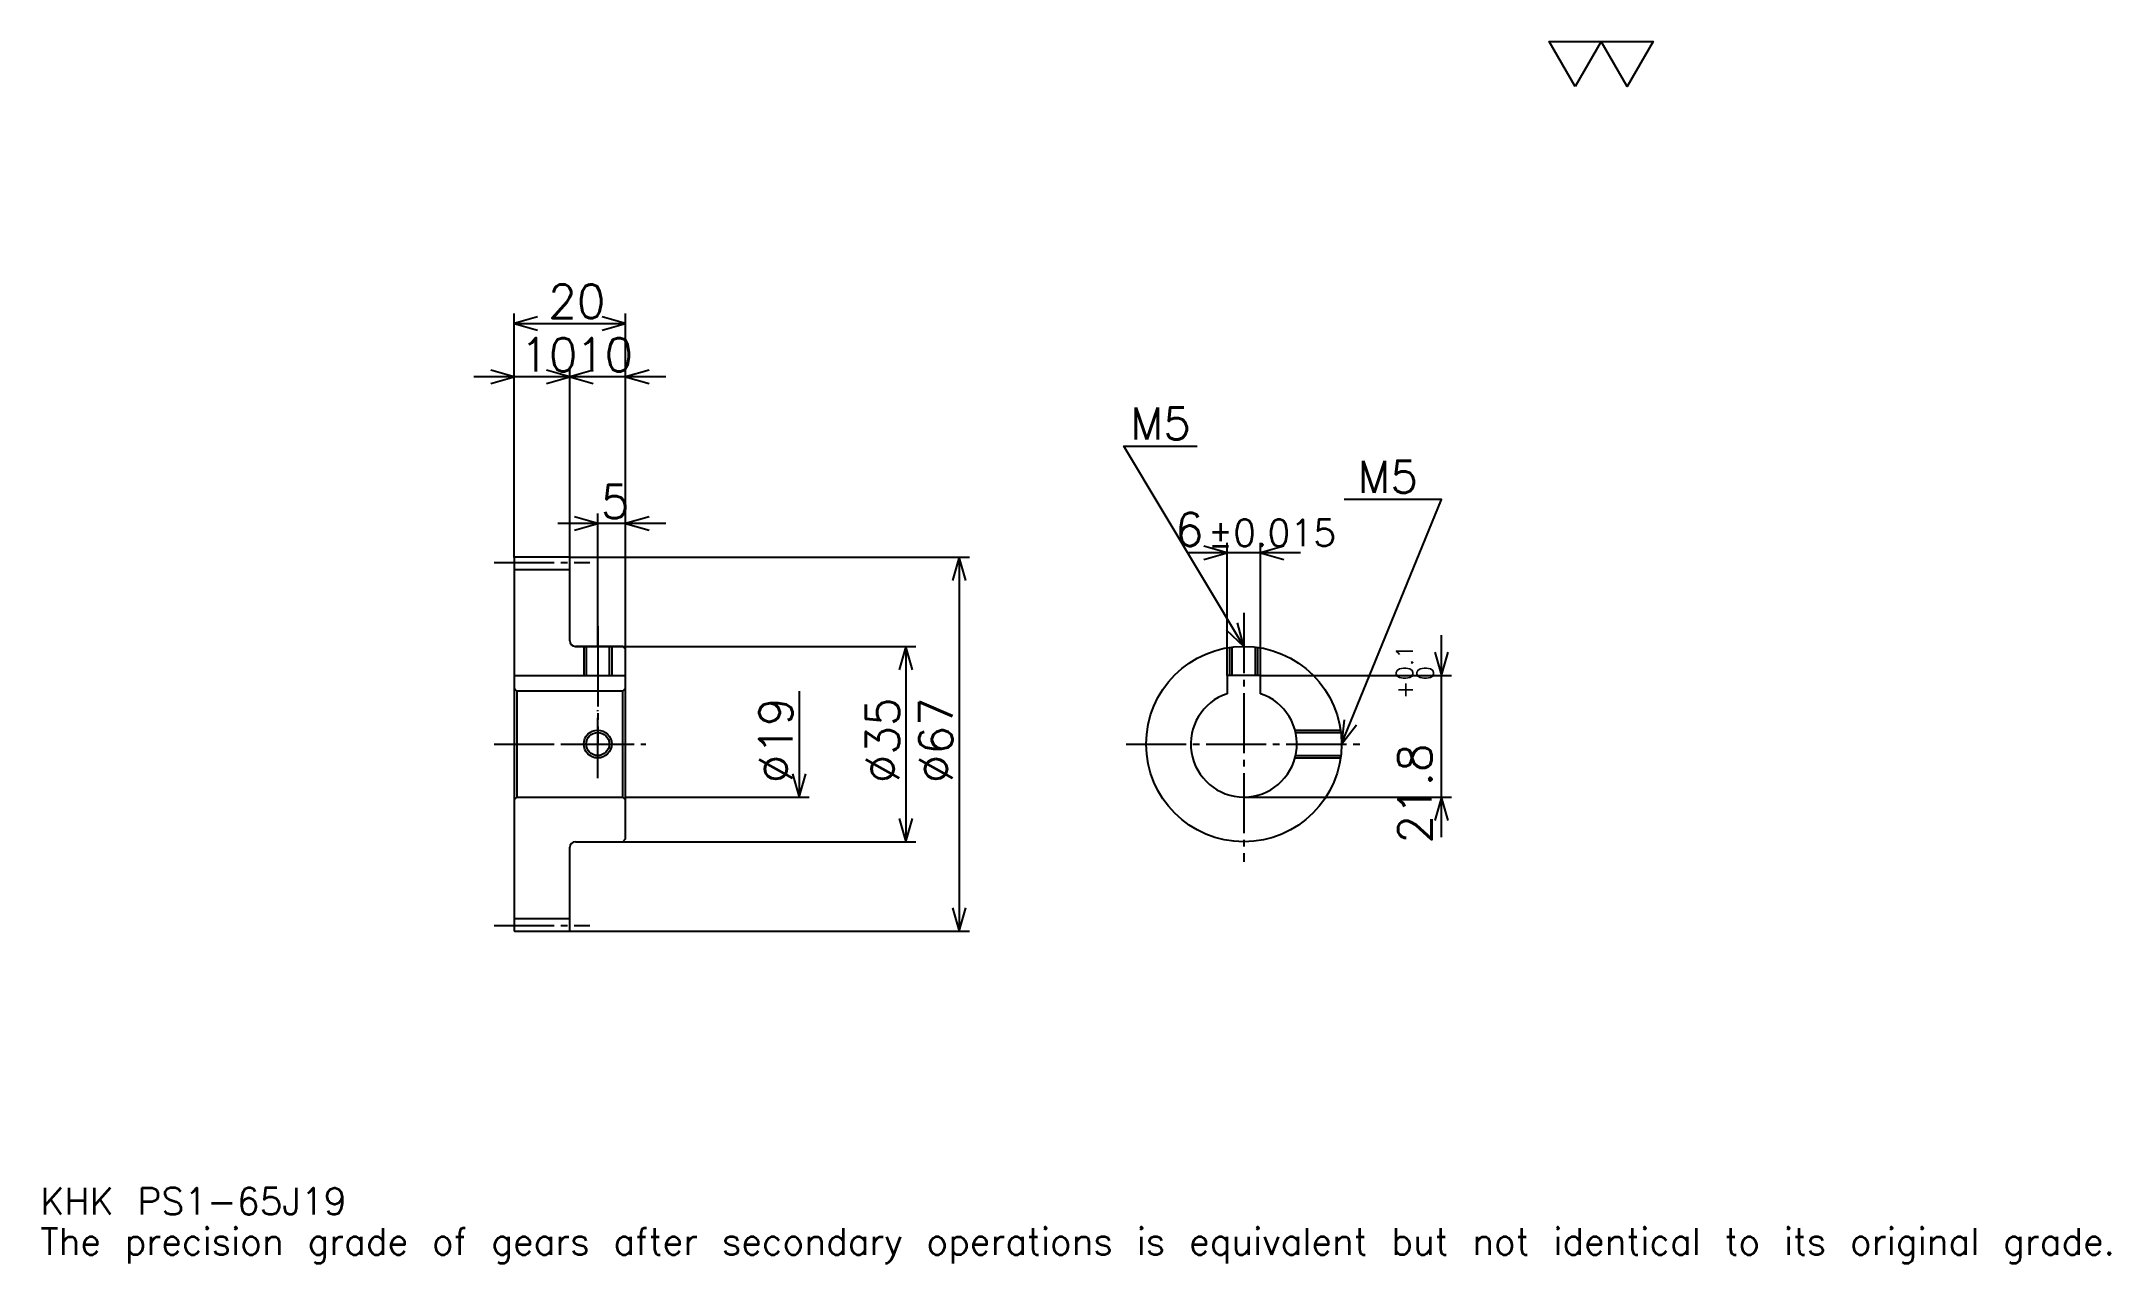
# Model space of a CAD drawing. Extents: x 12 to 383, y 4 to 223.
import ezdxf

# ---------------------------------------------------------------- set-up
doc = ezdxf.new("R2010")
doc.units = 0
doc.linetypes.add('DASHDOT', pattern=[14.347826, 10.76087, -1.195652, 1.195652, -1.195652])
doc.layers.get('0').update_dxf_attribs({"linetype": 'CONTINUOUS'})
doc.layers.add('DASHDOT', color=6, linetype='DASHDOT')
doc.styles.add('KANJI', font='TXT', dxfattribs={"bigfont": 'BIGFONT'})

msp = doc.modelspace()

# ---------------------------------------------------------------- linework, layer by layer
at = {"color": 5}
for p, q in [((96.847832, 130.945648), (96.847832, 174.58696)), ((116.847832, 130.945648), (116.847832, 174.58696)), ((96.847832, 172.793488), (116.847832, 172.793488)), ((114.021744, 163.228271), (89.67392, 163.228271)), ((124.021744, 163.228271), (99.67392, 163.228271)), ((106.847832, 130.945648), (106.847832, 165.021744)), ((111.847832, 130.945648), (111.847832, 138.717392)), ((124.021744, 136.92392), (104.67392, 136.92392)), ((224.608704, 109.745659), (224.608704, 133.478271)), ((230.608704, 109.745659), (230.608704, 133.478271)), ((96.847832, 130.845657), (96.847832, 130.945648)), ((106.747833, 130.945648), (116.847832, 130.945648)), ((106.847832, 130.845657), (106.847832, 130.945648)), ((111.847832, 114.945656), (111.847832, 130.945648)), ((111.847832, 114.945656), (111.847832, 130.945648)), ((116.847832, 130.945648), (178.42392, 130.945648)), ((116.847832, 114.445656), (116.847832, 130.945648)), ((176.630432, 130.945648), (176.630432, 63.945656)), ((237.782623, 131.684784), (217.434784, 131.684784)), ((107.847832, 114.945656), (116.847832, 114.945656)), ((116.847832, 114.945656), (168.858704, 114.945656)), ((167.065216, 114.945656), (167.065216, 79.945656)), ((263.043488, 80.771744), (263.043488, 116.919571)), ((230.608704, 109.745659), (264.836945, 109.745659)), ((147.934784, 106.945656), (147.934784, 87.945656)), ((116.847832, 87.945656), (149.728271, 87.945656)), ((227.608704, 87.945656), (264.836945, 87.945656)), ((107.847832, 79.945656), (116.847832, 79.945656)), ((116.847832, 79.945656), (168.858704, 79.945656)), ((106.747833, 63.945656), (116.847832, 63.945656)), ((116.847832, 63.945656), (178.42392, 63.945656))]:
    msp.add_line(p, q, dxfattribs=at)
at = {"color": 4}
for p, q in [((96.847832, 128.695648), (106.847832, 128.695648)), ((96.847832, 109.745659), (116.847832, 109.745659)), ((97.347832, 106.945656), (97.347832, 87.945656)), ((116.347832, 106.945656), (116.847832, 107.445656)), ((116.347832, 87.945656), (116.847832, 87.445656)), ((96.847832, 66.195656), (106.847832, 66.195656))]:
    msp.add_line(p, q, dxfattribs=at)
at = {"color": 7}
msp.add_lwpolyline([(286.956512, 215.217392), (282.293457, 223.300003), (300.945648, 223.300003), (296.282593, 215.217392), (291.619568, 223.300003), (286.956512, 215.217392)], dxfattribs=at)
at = {"color": 5}
for points in [[(101.032616, 173.989136), (96.847832, 172.793488), (101.032616, 171.597824)], [(112.663048, 171.597824), (116.847832, 172.793488), (112.663048, 173.989136)], [(92.663048, 162.032608), (96.847832, 163.228271), (92.663048, 164.42392)], [(102.663048, 162.032608), (106.847832, 163.228271), (102.663048, 164.42392)], [(111.032616, 164.42392), (106.847832, 163.228271), (111.032616, 162.032608)], [(121.032616, 164.42392), (116.847832, 163.228271), (121.032616, 162.032608)], [(227.608704, 114.945656), (206.08696, 150.815216), (219.239136, 150.815216)], [(245.108704, 97.445656), (263.043488, 141.25), (245.586945, 141.25)], [(107.663048, 135.728271), (111.847832, 136.92392), (107.663048, 138.119568)], [(121.032616, 138.119568), (116.847832, 136.92392), (121.032616, 135.728271)], [(177.826096, 126.760872), (176.630432, 130.945648), (175.434784, 126.760872)], [(220.42392, 130.489136), (224.608704, 131.684784), (220.42392, 132.880432)], [(234.793488, 132.880432), (230.608704, 131.684784), (234.793488, 130.489136)], [(224.430389, 117.918915), (227.608704, 114.945656), (226.480896, 119.149231)], [(168.26088, 110.760872), (167.065216, 114.945656), (165.869568, 110.760872)], [(261.847839, 113.930435), (263.043488, 109.745659), (264.239136, 113.930435)], [(245.587799, 101.771446), (245.108704, 97.445656), (247.800812, 100.865372)], [(146.739136, 92.13044), (147.934784, 87.945656), (149.130432, 92.13044)], [(264.239136, 83.760872), (263.043488, 87.945656), (261.847839, 83.760872)], [(165.869568, 84.13044), (167.065216, 79.945656), (168.26088, 84.13044)], [(175.434784, 68.13044), (176.630432, 63.945656), (177.826096, 68.13044)]]:
    msp.add_lwpolyline(points, dxfattribs=at)
at = {"color": 4}
for points in [[(106.847832, 115.945656), (106.847832, 130.845657), (106.747833, 130.945648), (96.94783, 130.945648), (96.847832, 130.845657), (96.847832, 87.445656)], [(107.847832, 79.945656), (116.347832, 79.945656), (116.847832, 80.445656), (116.847832, 114.445656), (116.347832, 114.945656), (107.847832, 114.945656)], [(109.347832, 114.945656), (109.347832, 109.745659)], [(109.782829, 114.945656), (109.782829, 109.745659)], [(113.912834, 114.945656), (113.912834, 109.745659)], [(114.347832, 114.945656), (114.347832, 109.745659)], [(225.108704, 109.745659), (225.108704, 114.766167)], [(225.543701, 109.745659), (225.543701, 114.823395)], [(229.673706, 109.745659), (229.673706, 114.823395)], [(230.108704, 109.745659), (230.108704, 114.766167)], [(230.608704, 106.459534), (230.608704, 109.745659), (224.608704, 109.745659), (224.608704, 106.459534)], [(96.847832, 87.445656), (97.347832, 87.945656), (116.347832, 87.945656), (116.347832, 106.945656), (97.347832, 106.945656), (96.847832, 107.445656)], [(236.773834, 99.945656), (244.929199, 99.945656)], [(236.881561, 99.510658), (244.98642, 99.510658)], [(236.773834, 94.945656), (244.929199, 94.945656)], [(236.881561, 95.380653), (244.98642, 95.380653)], [(96.847832, 87.445656), (96.847832, 64.045654), (96.94783, 63.945656), (106.747833, 63.945656), (106.847832, 64.045654), (106.847832, 78.945656)]]:
    msp.add_lwpolyline(points, dxfattribs=at)
for centre, radius in [((227.608704, 97.445656), 17.5), ((111.847832, 97.445656), 2.065)]:
    msp.add_circle(centre, radius, dxfattribs=at)
at = {"color": 7}
msp.add_circle((111.847832, 97.445656), 2.5, dxfattribs=at)
at = {"color": 4}
for centre, radius, start, end in [((107.847832, 115.945656), 1, 180, 270), ((227.608704, 97.445656), 9.5, 108.40843673, 71.59151967), ((107.847832, 78.945656), 1, 90, 180)]:
    msp.add_arc(centre, radius, start, end, dxfattribs=at)
at = {"layer": 'DASHDOT', "color": 7}
for p, q in [((93.260872, 129.945648), (110.434792, 129.945648)), ((227.608704, 120.92392), (227.608704, 76.358704)), ((111.847832, 114.945656), (111.847832, 97.445656)), ((93.260872, 97.445656), (120.434784, 97.445656)), ((206.521744, 97.445656), (248.695648, 97.445656)), ((93.260872, 64.945656), (110.434792, 64.945656))]:
    msp.add_line(p, q, dxfattribs=at)
for points in [[(111.847832, 118.532608), (111.847832, 106.158699)], [(111.847832, 91.358696), (111.847832, 103.532616)], [(105.76088, 97.445656), (117.934784, 97.445656)]]:
    msp.add_lwpolyline(points, dxfattribs=at)

# ---------------------------------------------------------------- texts
at = {"color": 7, "style": 'KANJI'}
for s, height, p in [('20', 5.978261, (102.96196, 173.75)), ('10', 5.978261, (97.96196, 164.184784)), ('10', 5.978261, (107.96196, 164.184784)), ('M5', 5.739131, (207.282623, 152.010864)), ('M5', 5.739131, (247.978271, 142.445648)), ('5', 5.978261, (112.4049, 137.880432)), ('6', 5.978261, (215.268387, 132.880432)), ('%%p0.015', 4.782609, (221.186127, 132.880432)), ('KHK PS1-65J19', 4.782609, (11.956522, 13.152174)), ('The precision grade of gears after secondary operations is equivalent but not identical to its original grade.', 4.782609, (11.956522, 5.978261))]:
    msp.add_text(s, height=height, dxfattribs=at).set_placement(p)
for s, height, p in [('0.1', 2.98913, (257.902161, 108.843597)), ('+', 2.98913, (257.902161, 105.495773)), ('0', 2.98913, (261.608704, 108.843597)), ('%%c19', 5.978261, (146.739136, 90.421204)), ('%%c35', 5.978261, (165.869568, 90.421204)), ('%%c67', 5.978261, (175.434784, 90.421204)), ('21.8', 5.978261, (261.25, 79.619492))]:
    msp.add_text(s, height=height, rotation=90, dxfattribs=at).set_placement(p)

doc.saveas('drawing.dxf')
